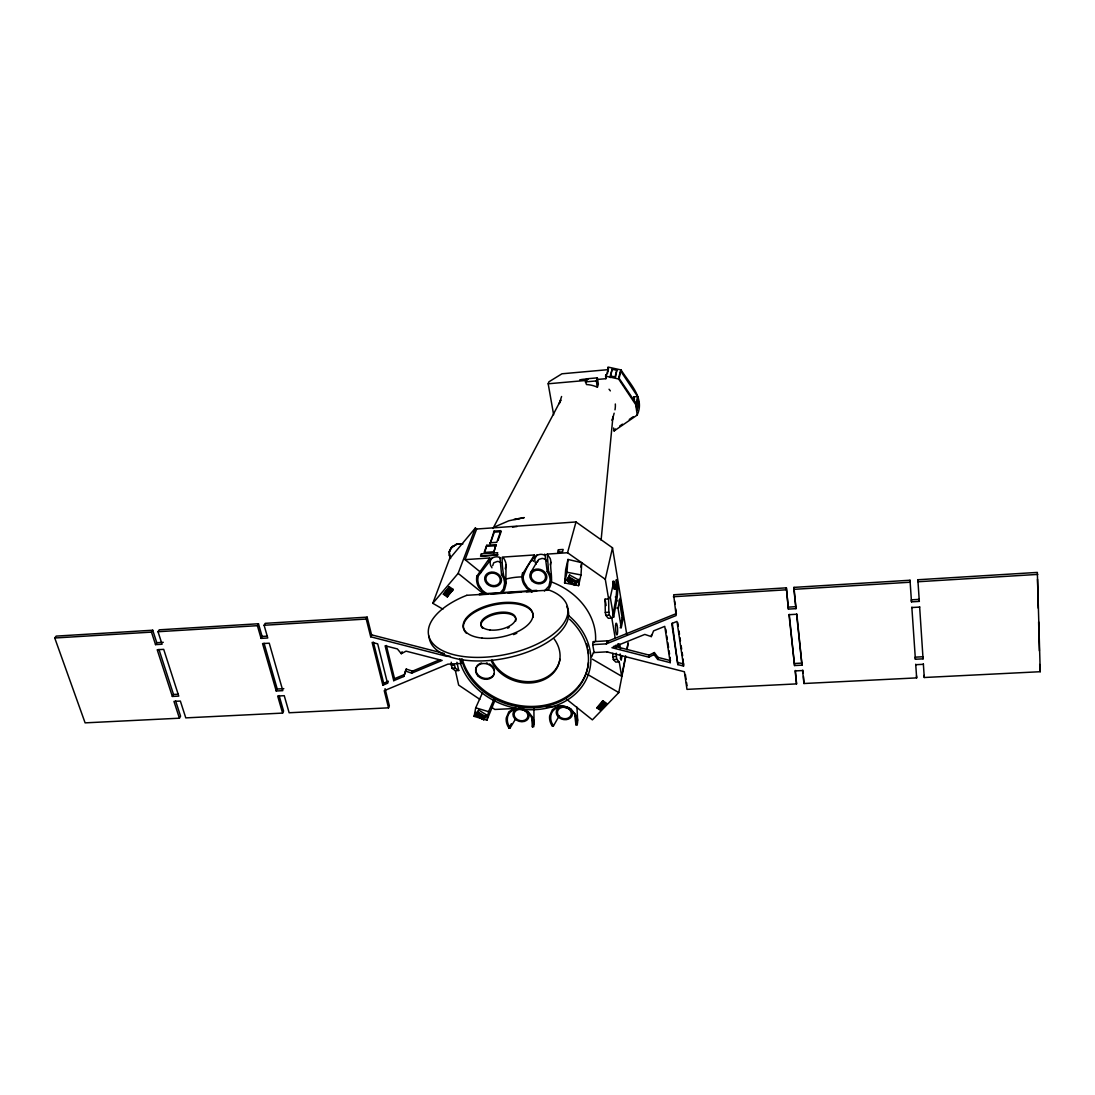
<?xml version="1.0" encoding="UTF-8"?>
<svg xmlns="http://www.w3.org/2000/svg" width="1095" height="1095" viewBox="0 0 1095 1095"><rect width="100%" height="100%" fill="white"/><g stroke="black" fill="none" stroke-linecap="round" stroke-linejoin="round"><path stroke-width="1.5" d="M569.865 579.337C564.062 586.728 577.161 576.517 574.889 583.416C572.206 585.839 571.357 581.828 571.48 579.939C570.139 579.501 569.003 578.42 571.084 578.885C573.438 579.679 570.44 585.141 572.055 580.172L572.836 581.226L571.658 582.225M570.919 578.817L571.22 579.707M456.902 662.256L458.75 670.523L455.411 670.701L451.852 668.21L451.249 662.215M572.671 580.678L571.932 579.72L573 580.583M599.458 708.999C597.09 705.714 603.81 706.357 601.525 709.081C602.893 703.674 602.359 711.216 599.595 709.081C598.075 708.369 598.883 705.618 600.594 705.946C603.769 710.012 605.193 702.018 600.936 705.385M603.66 704.879L602.756 700.704L606.534 703.291L606.26 704.66L600.649 710.463L596.871 707.89L602.756 700.704M572.617 583.238L572.603 583.963L572.466 583.142M601.552 707.069L601.045 704.838L601.114 706.795M505.78 583.827L506.054 565.116A12.661 10.69 18.9 0 0 505.288 561.324C499.635 547.993 503.221 574.478 503.823 576.025A20.942 17.547 19 0 1 505.466 580.665A20.942 17.547 19 0 1 505.712 585.387L504.521 589.712L502.044 593.23M569.468 581.377L569.455 582.102L568.647 579.871L569.687 578.776M445.172 594.065C445.514 590.848 448.43 592.409 448.485 594.612C446.692 598.253 444.283 591.834 445.172 593.914M446.308 594.749L445.487 592.984M447.663 591.82C444.83 593.846 449.84 586.564 450.729 591.628C448.019 596.775 446.185 588.59 447.773 591.957L447.472 592.915L447.54 592.217M449.648 555.959L450.51 558.601L449.306 551.839L452.139 546.747L456.943 544.174L462.665 543.969M448.69 594.12L448.225 595.132L448.402 592.806M544.94 555.411C534.771 549.594 525.915 568.497 523.136 576.6A19.505 16.466 16.3 0 0 524.272 582.376L527.516 587.509L532.334 591.095M574.998 583.129L575.203 582.034L574.314 583.95L575.203 582.184M574.369 581.568L574.382 580.829L574.957 583.279M572.507 581.322L572.069 580.323L571.015 581.582L572.042 583.553L572.096 582.786M571.617 582.677L571.33 581.459L571.754 583.142M601.429 706.727C598.417 702.894 606.835 703.154 603.632 706.905M915.707 664.254L916.652 677.887L803.949 683.513L803.497 676.559M599.348 708.095L599.321 708.903L599.471 708.205M604.317 705.385L603.496 706.973L603.632 706.289M801.992 665.158L796.571 614.254L788.989 614.692L794.546 665.541L801.992 665.158L796.818 613.939M569.359 579.46L568.483 580.514M601.1 706.042L601.785 707.302M601.442 705.919L601.675 707.178L601.566 706.029M601.648 708.985L601.538 708.465M594.037 642.491A5.475 1.013 86.7 0 0 592.696 644.626L594.106 652.552L606.794 651.853L684.389 671.755L686.976 689.371L796.544 683.896L795.381 670.468M794.546 665.541L789.262 614.377M795.969 608.656L793.985 587.372L910.013 580.24L910.164 582.225L793.916 589.343L795.969 608.656L788.386 609.107L786.374 587.837L673.671 594.763L676.121 615.527L606.274 643.874L592.696 644.626M793.916 589.343L793.985 587.372M571.385 579.077L571.59 580.076M572.302 583.786L572.206 582.91M569.154 581.924L569.058 581.048M603.879 705.112L604.029 704.427M601.306 706.617L601.114 705.413L600.457 706.631L601.073 705.262M788.386 609.107L786.374 587.837M572.356 581.39L571.905 580.966M571.33 581.459L571.631 582.376M506.054 565.116L505.247 568.757M478.748 714.556L478.378 714.091C480.773 712.558 480.65 722.673 483.99 717.444C483.757 712.489 477.091 720.592 477.899 714.748L477.721 715.295M574.67 581.048L574.738 581.924M481.061 718.347L481.17 717.54C481.458 719.826 480.637 714.241 480.075 717.088M601.196 706.494L601.251 705.673L600.799 706.686M601.867 707.425L601.921 706.603L602.004 707.698M483.73 718.252L482.457 715.569M581.609 562.625L567.976 559.449L565.677 569.551L564.596 582.964L578.584 585.647L581.007 574.943L581.746 562.721L580.747 567.018M599.088 708.67L599.143 707.849M482.101 718.868L481.403 717.772M478.666 710.053L475.75 715.227L483.73 719.785L485.988 716.732L486.55 714.898L478.666 710.053L477.995 712.161L482.402 716.267M482.43 718.909L481.978 718.101M578.584 585.647L578.995 579.2M479.145 716.445L479.596 717.184M478.46 716.924L478.542 716.157L475.75 715.227L477.995 712.161L479.569 714.597L479.952 713.967L481.951 715.582L480.719 717.02M479.24 714.529L479.117 713.844M482.786 715.624L482.895 716.431M615.226 638.248L611.831 618.1L609.354 615.13L608.861 612.214L608.601 598.938L605.289 579.269L567.538 552.729L547.117 554.111L550.087 558.327A12.729 10.813 16.8 0 1 550.799 562.146L550.32 564.883M550.799 562.146C549.745 571.125 554.823 582.951 547.432 590.383M615.5 377.255L616.813 370.274L612.119 369.275L610.421 377.583M479.733 714.652L479.624 713.872M482.115 715.555L481.909 716.239L480.992 714.912C480.637 717.047 480.992 713.516 481.8 715.61L481.951 715.582M571.439 581.91L572.521 580.761M620.482 371.082L618.675 377.734L635.99 403.33L637.646 396.513L620.755 371.137L619.195 378.062M482.758 718.881L484.058 717.184M478.775 717.074L478.83 716.322M601.935 708.657L603.496 706.357M479.815 716.5L480.869 718.101L480.13 716.459M600.895 705.673L602.045 704.468M604.057 705.372L604.111 704.55M604.18 706.083L604.194 704.687L604.153 705.659M564.596 582.964L566.964 572.247L567.976 559.449M481.608 718.717L481.526 717.868M601.1 706.371L601.264 704.318M480.103 714.036L484.387 717.636L483.73 719.785M599.074 707.726L598.924 708.41M500.073 558.436C499.169 555.22 489.643 556.862 490.204 561.845A10.266 8.664 18.6 0 0 490.765 565.677L491.956 567.799M483.251 715.815L483.319 716.691M571.932 583.416L571.918 582.499M571.754 579.433L571.768 580.35M568.784 581.568L568.798 579.447L568.565 580.213M601.114 540.095L612.954 416.62L612.214 420.48L614.144 413.185M483.128 718.156L484.072 717.047L483.853 717.868M572.083 581.582L571.973 580.774L571.48 581.377M571.549 581.801L572.137 581.048M601.032 706.234L601.114 705.413M450.688 591.765L449.196 589.767L447.294 591.136M448.895 593.285L448.457 594.01L448.649 593.23M445.419 593.285L447.458 591.382L447.335 592.313M446.911 595.639L446.801 594.941M449.142 592.655L448.129 595.242L448.471 594.503M478.405 716.062L478.323 716.842L478.173 715.829L475.75 715.227L478.282 715.952L478.186 716.746L478.282 715.952M448.854 589.753L449.128 590.438M604.098 705.905L604.317 705.112M449.539 589.863L449.47 590.561L449.183 586.687L453.152 589.411L447.335 596.939L443.379 594.229L449.183 586.687M446.39 595.529L446.226 595.461M574.916 582.212L574.998 581.431M599.074 706.617L598.828 707.575M449.621 590.643L449.703 589.931M481.43 716.349L481.033 715.049L480.459 716.869L480.856 715.884M447.622 592.997L447.704 592.285M448.211 593.107L448.307 592.395M480.281 716.404L480.787 717.964L481.061 715.199M602.154 707L602.045 708.397M598.869 708.273L598.965 707.438M450.743 591.177L449.415 593.257L450.634 591.902M448.43 590.397L447.198 591.409M446.432 592.751L445.227 594.366L445.432 593.586M537.262 562.296L538.767 559.463L542.039 558.436A5.146 4.366 16.5 0 1 544.147 558.874L545.091 559.367A5.146 4.366 16.5 0 1 546.282 560.38L546.87 561.201M447.869 592.368L447.91 592.929M483.648 716.116L483.634 717.047M571.96 581.691L572.028 580.637M551.36 580.911A21.229 17.903 16.9 0 0 550.183 574.574L548.568 571.453L547.254 554.221M574.971 582.362L575.08 581.568L574.889 583.416M478.077 716.636L478.173 715.829M571.823 580.501L571.932 579.72M481.294 716.404L481.061 715.473L480.732 716.541M447.581 595.557L447.663 594.968M568.716 580.487L568.483 580.815M683.554 666.075L676.984 621.412L671.741 623.575L677.846 664.61L683.554 666.075L683.116 659.067M601.99 708.533L602.195 707.151M600.922 705.96L601.114 704.564M599.02 706.754L598.814 708.136L599.786 706.686M677.846 664.61L672.289 623.219M480.637 715.336L480.76 714.529M480.965 718.224L481.075 717.417M450.045 590.958L448.704 587.96L443.379 594.229M488.562 561.516L489.752 557.971L465.074 559.641L476.654 529.022L575.997 521.959L612.502 547.815L626.764 634.484M613.966 646.105L649.171 655.125L654.345 652.552L654.002 654.577L657.698 659.436L670.25 662.653L670.058 657.315M447.773 592.833L447.882 592.08M575.135 581.719L575.162 582.485M571.864 580.651L571.987 579.871M481.17 716.486L480.856 716.157M657.698 659.436L658.027 657.397L654.345 652.552M448.279 592.682L448.156 593.435L448.457 592.477M480.719 715.459L480.924 714.775M477.872 716.39L478.009 715.569M445.774 594.298L446.158 594.653M670.25 662.653L664.747 626.367L653.592 630.871L651.279 636.592L644.818 634.416L611.954 647.706L648.815 657.164L649.171 655.125M651.279 636.592L651.621 634.58M484.058 716.91L483.922 716.486M450.264 591.218L450.401 590.451M494.899 700.43L486.933 720.181L474.121 716.335L475.709 707.808L482.484 692.807M477.94 715.432L477.79 716.253L477.94 714.624M486.933 720.181L488.575 711.668L494.283 698.692M566.512 699.171L592.381 719.867L618.784 692.574L625.834 656.192M627.106 649.581L628.133 642.806L626.833 649.499M592.395 659.176L621.645 676.258L625.532 656.192M620.359 658.684L620.865 656.083L622.015 656.028L621.193 660.217L620.14 653.948M483.826 717.444L483.99 716.623L483.853 717.595M447.431 592.45L447.581 591.683L446.952 592.765M448.498 592.942L448.416 593.86M621.262 627.681L623.288 617.744L620.057 598.198L617.991 608.012L621.262 627.681L620.112 627.75M445.337 594.667L445.583 594.024M596.871 707.89L602.483 702.073L603.222 704.619L603.208 703.866M603.523 704.783L603.372 703.934M620.454 626.094L622.152 617.799L619.195 599.896M477.735 716.116L477.899 715.295M601.333 705.81L601.278 706.877L601.264 706.111M600.649 710.463L601.388 708.533M600.416 705.933L600.087 705.96M480.938 716.664L480.828 716.294M612.461 617.265L613.638 617.197C615.718 604.81 619.277 592.463 617.06 579.98L615.91 580.063C618.114 591.998 614.76 603.797 612.817 615.636M615.116 588.946L613.843 581.322L612.68 581.39L613.953 589.028L615.116 588.946L617.06 579.98M544.42 590.999L548.882 586.154L550.128 580.72A19.464 16.411 16.9 0 0 549.047 574.916L547.213 571.535L544.968 554.481L545.625 554.946M450.415 591.505L450.592 590.725M613.638 617.197L610.298 597.391L613.843 581.322M605.289 579.269L612.502 547.815M613.624 427.994L614.09 430.951L637.153 415.087C645.338 397.923 629.365 383.442 621.084 369.932L608.026 367.071L607.533 373.463M450.634 548.54L456.191 544.42M445.268 594.517L445.473 593.736M633.362 399.552L634.032 396.814L637.646 396.513M477.995 714.501L477.872 715.158M577.489 581.938L578.064 579.666L569.633 574.984L566.58 580.405L574.957 585.36L577.489 581.938L569.099 576.969L569.633 574.984M489.752 557.971L476.886 576.134L476.626 577.804A20.969 17.602 18.4 0 0 478.583 587.112L485.331 594.284M614.09 430.951L615.335 428.953M492.244 557.807L478.214 576.038L477.776 579.542A19.395 16.274 18.4 0 0 478.994 585.291L482.293 590.383L487.111 593.942M450.702 591.026L450.757 591.327M447.225 592.012L447.431 591.232M637.263 415.073L635.689 404.589L618.634 379.007L618.962 377.789M620.755 371.137L621.084 369.932M480.773 716.896L480.938 715.856M502.276 557.122L534.442 554.96L522 574.848A21.079 17.807 16.3 0 0 523.834 584.224L526.695 588.302L531.951 592.217M616.813 370.274L614.979 376.913L610.257 375.913L612.119 369.275M567.538 552.729L575.997 521.959M533.333 557.601L534.442 554.96M558.436 549.758L557.738 552.195L562.488 551.866L563.172 549.444L558.436 549.758L559.011 552.893M597.35 379.445L605.836 378.692L605.768 374.887L606.548 375.106L608.45 368.467L607.684 368.262M608.081 370.835L608.437 369.631L561.94 373.792L548.882 381.84L548.184 383.784L553.632 414.745M605.836 378.692L605.768 374.887M500.155 593.12L503.413 589.042L504.562 583.649A19.368 16.233 19 0 0 503.399 577.873L501.537 574.519L500.004 558.053L500.826 557.957M450.319 592.669L450.729 591.628M597.459 387.247L598.363 384.153L597.35 377.857L586.414 378.829L585.455 381.895L586.523 384.537A27.717 24.884 16.8 0 1 597.131 387.082L596.433 380.923L597.35 377.857M523.082 708.766L528.392 711.928L532.252 716.773A19.956 15.96 15.7 0 1 533.963 725.26L533.689 726.793L532.403 726.847L532.895 723.685A18.464 14.769 15.7 0 0 531.828 718.443C528.461 706.576 507.286 705.385 507.313 719.607A18.492 14.81 15.3 0 0 508.408 724.835L510.174 727.874L515.403 719.292M482.279 715.555L482.074 716.239M405.451 671.071L411.72 673.151L442.134 660.422L406.053 651.155L401.317 653.688L397.375 648.924L385.111 645.776L393.735 680.679L403.754 676.491L406.245 669.059L412.5 671.153L439.82 659.71M403.754 676.491L406.245 669.059M480.678 717.69L481.006 715.733M552.099 725.793L553.468 725.875L552.195 725.93L551.319 724.479A20.107 16.179 13.6 0 1 549.649 715.979L552.359 709.738L558.108 706.165A11.853 9.54 13.9 0 1 563.884 705.878L570.906 708.848L576.586 716.089A20.244 16.261 14.1 0 1 577.654 721.838L577.229 724.767L575.943 724.835L576.49 721.66A18.56 14.919 14.1 0 0 575.505 716.376C572.137 704.331 550.867 703.332 550.717 717.553A18.601 14.96 13.6 0 0 551.743 722.809L553.468 725.875L559.148 715.993M450.387 592.532L450.757 591.478M450.647 548.636L449.306 551.839M561.598 396.5L559.216 403.644L560.859 400.072L492.996 528.42M607.438 641.177L607.123 642.861A5.489 0.958 86.7 0 1 607.355 641.41L607.438 641.177A5.489 0.958 86.7 0 1 608.533 642.395M495.967 544.653L493.667 552.852L495.967 544.653L486.741 545.296L484.154 552.455L493.462 551.812M498.033 540.41L501.099 531.664L494.283 532.156L490.108 543.804L494.078 531.13L500.894 530.651L496.801 542.299L489.903 542.778M484.893 552.058L486.741 545.296M481.403 553.81L480.527 556.233L496.856 555.124L497.691 552.701L481.403 553.81L481.827 555.877L498.115 554.782M442.9 609.149L432.812 603.304L458.148 573.369L475.381 527.982L476.654 529.022M447.335 596.939L447.814 595.666M449.484 592.641L448.758 593.682M447.184 591.861L447.171 591.56M411.72 673.151L412.5 671.153M432.812 603.304L449.539 558.847L475.381 527.982M449.949 656.192L446.87 656.37L370.699 636.797L371.561 634.84L367.126 617.128L265.168 623.342L264.114 625.272L267.755 637.988L261.062 638.385L262.116 636.441L258.461 623.753L159.254 629.817L158.022 631.719L162.06 644.243L155.545 644.626L156.777 642.71L152.725 630.214L56.146 636.113L54.75 638.002L85.109 722.864L179.416 718.197L173.954 701.389L180.36 701.06L185.78 717.882L282.592 713.091L277.678 696.023L284.248 695.681L289.135 712.763L388.533 707.835L389.341 705.81L385.057 688.673M393.735 680.679L394.542 678.667L386.357 645.461M401.317 653.688L402.125 651.703M387.507 683.253L388.328 681.241L383.688 683.225L382.867 685.237L387.507 683.253L377.693 643.86L372.122 642.437L382.867 685.237M474.121 716.335L476.079 711.969M370.699 636.797L366.25 619.058L367.126 617.128M282.592 713.091L283.578 711.066L279.115 695.571M276.227 691L262.554 643.586L269.247 643.189L282.811 690.658L276.227 691L277.227 689.015L264.073 643.271M449.908 550.142L449.347 551.634M602.661 706.467L602.866 707.151M261.062 638.385L257.407 625.683L258.461 623.753M515.827 707.986A11.785 9.444 15.6 0 0 514.458 708.287L508.819 711.846L506.232 718.019A19.984 16.014 15.3 0 0 508.012 726.491L508.901 727.929L511.351 723.672M179.416 718.197L180.579 716.198L175.624 700.923M530.705 572.575L537.823 560.503M172.353 696.447L157.201 649.746L163.702 649.362L178.772 696.105L172.353 696.447L173.53 694.463L158.953 649.431M155.545 644.626L151.48 632.116L152.725 630.214M576.34 582.143L578.064 579.666M566.58 580.405L569.099 576.969M484.387 717.636L486.55 714.898M449.949 593.161L453.152 589.411M536.974 554.795L534.839 558.861A10.307 8.76 16.4 0 0 535.346 562.721L536.057 564.171M451.66 547.295L450.989 548.02M449.443 555.877L449.279 555.028M449.183 552.688L449.306 555.247M606.274 643.874L606.972 643.326M619.715 426.023L622.453 424.148M629.269 419.453L633.362 416.634M460.653 543.804L462.624 543.996M494.817 526.832L508.819 520.796L519.112 518.537M648.815 657.164L654.002 654.577M458.723 543.873L460.721 543.763M452.139 546.747L452.796 546.186M457.778 544.01L458.791 543.845M455.958 544.489L456.943 544.174M394.542 678.667L404.548 674.479M461.994 658.848A5.407 1.423 87.1 0 1 460.899 663.461L447.814 664.172L384.236 690.685L388.533 707.835M676.423 613.542L607.355 641.41M574.327 583.389L572.767 583.32L572.945 584.087M515.348 519.55L524.218 517.606L513.897 519.482M457.861 543.982L456.848 544.215M606.794 651.853L607.561 651.758M548.184 383.784L587.18 380.348M585.455 381.895L596.433 380.923M486.96 546.323L496.186 545.693M476.886 576.134L478.214 576.038M501.537 574.519L502.879 574.437M522.288 573.164L523.643 573.082M547.213 571.535L548.568 571.453M487.713 594.256L479.295 594.79L479.418 593.996L536.632 590.383L536.536 591.19L526.435 591.82M491.08 594.051L504.549 593.203M507.916 592.984L521.384 592.135M617.224 588.001L618.374 587.933M609.121 597.459L610.298 597.391M615.28 597.008L616.43 596.939M919.307 601.388L919.143 599.376L911.341 599.841L911.492 601.853L919.307 601.388L917.856 579.748L1037.348 572.411L1040.25 671.714L924.276 677.504L924.098 675.396M611.831 618.1L608.3 618.305L605.795 615.335L605.302 612.42L605.056 599.157L608.601 598.938M673.357 596.734L786.278 589.808M1037.759 574.41L918.034 581.746L917.856 579.748M615.951 600.991L617.101 600.922M54.75 638.002L151.48 632.116M158.022 631.719L257.407 625.683M264.114 625.272L366.25 619.058M616.841 608.081L617.991 608.012M605.302 612.42L608.861 612.214M605.795 615.335L609.354 615.13M156.777 642.71L163.278 642.313M262.116 636.441L267.125 636.154M788.468 607.109L796.051 606.657M622.152 617.799L623.288 617.744M911.875 607.533L919.677 607.082M593.38 641.629L607.711 640.821M451.222 665.459L454.589 665.267L455.219 668.032L458.75 670.523M612.776 653.373L612.844 656.658L616.348 656.466L616.827 659.299L619.222 661.9L621.645 676.258M451.852 668.21L455.219 668.032M612.844 656.658L613.323 659.491L616.827 659.299M619.222 661.9L615.746 662.092L613.323 659.491M173.53 694.463L178.334 694.216M277.227 689.015L283.81 688.659M794.614 663.474L802.06 663.091M923.058 658.848L922.88 656.754L915.228 657.151L915.393 659.245L923.058 658.848L919.622 606.726M915.762 664.706L923.413 664.309M573.013 581.199L574.218 581.472L574.054 580.678M512.556 708.602L494.83 709.464L492.148 707.657M546.213 706.959L554.727 706.549M508.901 727.929L510.174 727.874L508.805 727.805M566.964 572.247L581.007 574.943M605.425 376.105L618.634 379.007M658.027 657.397L670.551 660.613M678.147 662.557L683.841 664.022M371.561 634.84L444.241 653.51M475.709 707.808L488.575 711.668M477.995 712.161L485.988 716.732M587.331 674.274L618.784 692.574M570.673 581.65L571.864 582.348L570.851 581.623M479.884 699.39L458.654 685.087L455.411 670.701M448.704 587.96L452.673 590.67M602.483 702.073L606.26 704.66M458.148 573.369L483.976 594.215M465.074 559.641L481.006 572.548M544.585 554.275L544.845 555.028M499.785 557.3L500.004 558.053M373.381 642.108L383.688 683.225M459.859 658.793L460.899 663.461M494.078 531.13L494.283 532.156M1040.25 671.714L1039.716 664.473M605.056 599.157L606.137 605.535M619.674 644.052L620.468 648.76M618.524 644.12L619.045 647.255M617.991 643.737L618.552 647.077M574.464 712.831L575.943 724.835M634.032 396.814L634.484 399.798M665.815 629.31L666.321 632.609M666.814 635.908L667.32 639.193M667.813 642.491L668.566 647.432M669.059 650.731L669.551 654.03M674.588 601.032L675.054 604.153M675.738 608.847L676.204 611.982M677.778 622.726L678.257 626.039M678.982 630.994L679.475 634.292M679.954 637.591L680.447 640.904M681.172 645.858L681.651 649.157M682.144 652.456L682.623 655.768M685.374 674.506L686.086 679.297M686.551 682.5L687.017 685.689M796.544 683.896L795.134 670.92L802.567 670.537L803.949 683.513M802.799 670.085L803.141 673.329M531.691 717.307L532.403 726.847M576.572 716.445L577.229 724.767M916.501 675.779L916.652 677.887M910.013 580.24L911.492 601.853M911.834 607.178L915.393 659.245M923.345 663.857L924.276 677.504M576.969 707.206L577.626 720.4M602.702 703.756L602.893 704.509M1037.526 579.228L1038.265 608.204M1038.621 621.85L1039.36 650.827M492.668 565.718L493.708 562.803L497.335 561.434A5.119 4.325 18.7 0 1 499.416 561.872L500.36 562.351A5.119 4.325 18.7 0 1 500.798 562.666M616.115 644.941L616.184 648.226M616.28 653.181L616.348 656.466M573.356 580.555L573.725 581.267M570.208 578.694L570.577 579.406M533.881 708.657L534.059 723.877M601.702 706.138L601.702 706.905M566.649 606.425A70.846 34.082 -11.2 0 1 507.929 657.739A70.846 34.082 -11.2 0 1 429.035 636.154M466.497 633.348A35.423 16.986 -11.2 0 1 491.888 605.425A35.423 16.986 -11.2 0 1 533.114 617.169M516.785 633.225A35.423 16.986 -11.2 0 1 513.541 634.607M482.649 628.284A17.712 8.5 -11.2 0 1 496.186 614.049A17.712 8.5 -11.2 0 1 515.649 621.152M509.161 627.449A17.712 8.5 -11.2 0 1 507.642 628.201M594.393 652.182A5.475 1.013 86.7 0 1 594.106 652.552M593.257 652.743A66.097 54.695 16.1 0 1 591.683 656.754M505.548 579.145A66.097 54.695 16.1 0 1 523.027 576.86M550.566 581.609A66.097 54.695 16.1 0 1 595.516 641.506M494.31 673.37A9.513 7.72 17.5 0 1 480.308 676.778A9.513 7.72 17.5 0 1 479.117 664.022M479.897 663.597A9.513 7.72 17.5 0 1 481.622 662.981M486.44 662.94A9.513 7.72 17.5 0 1 487.412 663.187M489.26 663.926A9.513 7.72 17.5 0 1 490.122 664.405M490.93 664.952A9.513 7.72 17.5 0 1 493.462 667.704M493.872 668.484A9.513 7.72 17.5 0 1 494.42 670.113M554.221 639.042A36.067 29.606 16.1 0 1 541.053 680.871A36.067 29.606 16.1 0 1 491.491 661.284M559.983 659.286A36.026 29.592 16.1 0 1 528.981 681.665A36.026 29.592 16.1 0 1 491.915 659.957M588.535 662.448A64.933 53.313 16.1 0 1 529.624 706.426A64.933 53.313 16.1 0 1 462.377 659.45M586.66 643.942A64.933 53.313 16.1 0 1 587.44 646.789M588.029 649.65A64.933 53.313 16.1 0 1 588.604 653.934M533.306 561.379A12.743 10.827 16.4 0 1 533.169 560.421M518.688 707.849A11.785 9.444 15.6 0 1 520.166 708.013M568.77 707.74A8.212 6.625 13.9 0 1 570.303 718.033A8.212 6.625 13.9 0 1 557.861 716.472A8.212 6.625 13.9 0 1 560.64 706.727M566.443 706.699A8.212 6.625 13.9 0 1 568.031 707.329M527.708 712.01A8.171 6.556 15.6 0 1 524.505 721.372A8.171 6.556 15.6 0 1 513.322 716.363A8.171 6.556 15.6 0 1 519.619 708.383M569.537 619.209A65.016 53.354 16.1 0 1 555.11 703.633A65.016 53.354 16.1 0 1 461.542 659.382M568.141 615.157A67.425 55.325 16.1 0 1 560.339 703.743A67.425 55.325 16.1 0 1 460.557 663.899M512.528 527.065A76.814 64.482 16.6 0 1 516.977 526.544M579.679 379.924A27.526 24.774 16.8 0 1 588.179 379.171M609.039 389.245A27.526 24.774 16.8 0 1 610.353 390.888M615.322 403.987A27.526 24.774 16.8 0 1 614.979 409.845M569.633 581.459L569.633 582.17L569.633 581.459M603.797 704.194L603.783 705.002L603.797 704.194M569.318 581.281L569.304 582.02L569.318 581.281M574.533 580.939L574.505 581.678L574.533 580.939M599.239 707.986L599.198 708.793L599.239 707.986M482.306 718.183L482.265 718.895L482.306 718.183M482.621 715.582L482.566 716.308L482.621 715.582M479.459 713.844L479.405 714.556L479.459 713.844M478.98 716.39L478.939 717.129L478.98 716.39M481.827 718.033L481.773 718.785L481.827 718.033M479.952 713.967L479.897 714.706L479.952 713.967M568.948 580.925L568.894 581.691L568.948 580.925M483.1 715.747L483.046 716.5L483.1 715.747M478.679 716.253L478.611 717.006L478.679 716.253M574.902 581.294L574.834 582.075L574.902 581.294M449.374 589.808L449.306 590.492L449.374 589.808M446.623 594.886L446.555 595.57L446.623 594.886M483.525 716.007L483.442 716.801L483.525 716.007M449.867 590.013L449.771 590.739L449.867 590.013M448.156 592.299L448.06 593.025L448.156 592.299M480.65 714.405L480.541 715.213L480.65 714.405M478.091 715.706L477.967 716.513L478.091 715.706M483.853 716.363L483.716 717.17L483.853 716.363M450.291 590.328L450.154 591.081L450.291 590.328M445.679 594.174L445.528 594.941L445.679 594.174M603.044 703.811L603.071 704.55L603.044 703.811M602.524 703.756L602.551 704.441L602.524 703.756M638.686 403.535L637.057 410.392L636.441 406.341L638.084 399.497L638.686 403.535M573.889 580.624L573.889 581.322L573.889 580.624M569.961 581.596L569.961 581.596M570.741 578.762L570.741 579.46L570.741 578.762M466.798 595.31L462.747 596.967A70.915 33.986 -11.2 0 0 439.793 649.13A70.915 33.986 -11.2 0 0 539.534 642.875A70.915 33.986 -11.2 0 0 552.25 591.341L549.142 590.123L466.798 595.31M481.992 638.084A35.437 16.973 -11.2 0 0 532.95 614.309A35.437 16.973 -11.2 0 0 479.254 608.697A35.437 16.973 -11.2 0 0 481.992 638.084M490.067 630.008A17.712 8.486 -11.2 0 0 515.69 618.223A17.712 8.486 -11.2 0 0 488.986 615.253A17.712 8.486 -11.2 0 0 490.067 630.008M615.541 625.806A5.913 1.013 86.6 0 0 616.868 634.922A5.913 1.013 86.6 0 0 617.32 626.354A5.913 1.013 86.6 0 0 615.541 625.806M516.169 718.676A6.994 5.612 15.6 0 0 527.694 717.102A6.994 5.612 15.6 0 0 519.126 709.409A6.994 5.612 15.6 0 0 516.169 718.676M477.803 675.752A9.513 7.733 17.5 0 0 493.777 674.931A9.513 7.733 17.5 0 0 483.278 663.502A9.513 7.733 17.5 0 0 477.803 675.752M533.197 580.514A7.364 6.228 16.5 0 0 545.365 578.598A7.364 6.228 16.5 0 0 536.386 570.221A7.364 6.228 16.5 0 0 533.197 580.514M487.549 582.896A7.337 6.159 18.7 0 0 499.867 582.129A7.337 6.159 18.7 0 0 491.792 573.109A7.337 6.159 18.7 0 0 487.549 582.896M532.348 581.185A8.596 7.268 16.5 0 0 546.542 578.954A8.596 7.268 16.5 0 0 536.071 569.167A8.596 7.268 16.5 0 0 532.348 581.185M486.632 583.471A8.555 7.186 18.7 0 0 500.99 582.581A8.555 7.186 18.7 0 0 491.587 572.055A8.555 7.186 18.7 0 0 486.632 583.471M559.408 716.623A7.035 5.68 13.9 0 0 571.07 715.035A7.035 5.68 13.9 0 0 562.556 707.302A7.035 5.68 13.9 0 0 559.408 716.623"/></g></svg>
